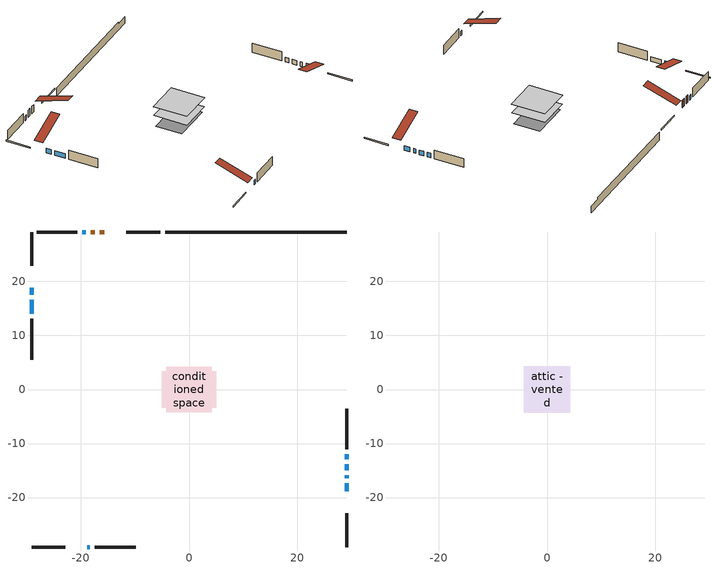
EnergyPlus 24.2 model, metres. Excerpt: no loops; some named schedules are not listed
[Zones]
conditioned space
 floor adiabatic (AdiabaticFloorConstruction): -4.23,-4.23 -4.23,4.23 4.23,4.23 4.23,-4.23 z0.76
 floor foundation (Slab1 construction): -5.03,-3.35 -5.03,3.35 5.03,3.35 5.03,-3.35 z-1.47
 wall outside (RimJoist1 construction): -5.31,29.16 -11.6,29.16 / -29.16,-29.16 -22.87,-29.16 / -29.16,29.16 -29.16,22.87 / 29.16,-29.16 29.16,-22.87 z0.76:1.06
 wall outside (AdiabaticWallConstruction 1): -15.67,29.16 -16.48,29.16 / -17.41,29.16 -18.22,29.16 z0.76:2.79
 wall outside (AdiabaticWallConstruction): 29.16,-18.8 29.16,-17.35 / 29.16,-16.43 29.16,-15.89 / 29.16,-14.97 29.16,-13.86 / -29.16,18.8 -29.16,17.58 / -29.16,16.65 -29.16,13.98 / -19.15,29.16 -19.79,29.16 / 29.16,-12.93 29.16,-12.02 / -18.8,-29.16 -18.34,-29.16 z0.76:1.98
 wall outside (Wall1 construction): -20.71,29.16 -28.23,29.16 / -17.41,-29.16 -9.9,-29.16 / -29.16,13.05 -29.16,5.54 / 29.16,-11.09 29.16,-3.57 z0.76:3.2
 wall foundation (FoundationWall1 construction): -4.38,29.16,-1.47 -4.38,29.16,0.76 25.8,29.16,0.76 25.8,29.16,0.26 29.16,29.16,0.26 29.16,29.16,-1.47
 window (WindowConstruction): 29.16,-18.8 29.16,-17.35 z0.76:1.98
 window (WindowConstruction 1): 29.16,-16.43 29.16,-15.89 z0.76:1.98
 window (WindowConstruction 2): 29.16,-14.96 29.16,-13.86 z0.76:1.98
 window (WindowConstruction 3): -29.16,18.8 -29.16,17.58 z0.76:1.98
 window (WindowConstruction 4): -29.16,16.65 -29.16,13.98 z0.76:1.98
 window (WindowConstruction 5): -19.15,29.16 -19.78,29.16 z0.76:1.98
 window (WindowConstruction 6): 29.16,-12.93 29.16,-12.02 z0.76:1.98
 window (WindowConstruction 7): -18.8,-29.16 -18.34,-29.16 z0.76:1.98
 door (Door): -15.67,29.16 -16.48,29.16 z0.76:2.79
 door (Door 1): -17.41,29.16 -18.22,29.16 z0.76:2.79
 ceiling adiabatic (AdiabaticFloorConstruction): 4.23,-4.23 4.23,4.23 -4.23,4.23 -4.23,-4.23 z0.76
attic - vented
 floor to conditioned space (Floor1 construction Reversed): -4.31,-4.31 -4.31,4.31 4.31,4.31 4.31,-4.31 z3.2
 roof outside (Roof1 construction): -14.74,29.16,3.2 -14.74,20.76,6 -12.53,20.76,6 -12.53,29.16,3.2; -19.73,-29.16,3.2 -19.73,-20.76,6 -21.94,-20.76,6 -21.94,-29.16,3.2; -29.16,19.73,3.2 -20.76,19.73,6 -20.76,21.94,6 -29.16,21.94,3.2; 29.16,-19.73,3.2 20.76,-19.73,6 20.76,-21.94,6 29.16,-21.94,3.2
[Building]
Building 1: Terrain=Suburbs
[Site:Location]
Swift Current_SK: Latitude {deg}=50.29; Longitude {deg}=-107.69; Time Zone {hr}=-6; Elevation {m}=817; Keep Site Location Information=Yes
[Site:GroundTemperature:Shallow]
0.0715302, -2.00391, -2.17012, -1.18522, 2.76862, 6.70403, 10.1158, 12.2771, 12.4607, 10.7029, 7.37809, 3.5634
[Site:WaterMainsTemperature]
Calculation Method=Schedule; Temperature Schedule=mains temperature schedule
[Material] Roughness=Rough; Thermal Absorptance=0.9
Name | Thickness {m} | Conductivity {W/m-K} | Density {kg/m3} | Specific Heat {J/kg-K} | Solar Absorptance | Visible Absorptance
asphalt or fiberglass shingles | 0.00635 | 0.162714 | 1121.4 | 1465.45 | 0.84 | 0.84
ceiling loosefill ins | 0.254 | 0.0480833 | 16.02 | 1046.75 | 0.7 | 0.7
ceiling stud and cavity | 0.1397 | 0.331951 | 65.682 | 1177.47 | 0.7 | 0.7
concrete 4.0 in. | 0.1016 | 1.803125 | 2242.8 | 837.4 | 0.7 | 0.7
concrete 8.0 in. | 0.2032 | 1.803125 | 2242.8 | 837.4 | 0.7 | 0.7
door material | 0.04445 | 0.188738 | 512.64 | 1214.23 | 0.7 | 0.7
door material 1 | 0.04445 | 0.0451087 | 512.64 | 1214.23 | 0.7 | 0.7
exterior vertical ins | 0.0457286 | 0.029427 | 32.04 | 1214.23 | 0.7 | 0.7
floor covering | 0.0127 | 0.0433444 | 54.468 | 1339.84 | 0.6 | 0.6
floor rigid ins; wall rigid ins | 0.512978 | 0.029427 | 32.04 | 1214.23 | 0.7 | 0.7
floor stud and cavity | 0.1397 | 1.75129 | 37.0049 | 1207.88 | 0.7 | 0.7
furniture material conditioned space 1 | 0.1524 | 0.115458 | 640.8 | 1214.23 | 0.6 | 0.6
gypsum board | 0.0127 | 0.160291 | 801 | 837.4 | 0.6 | 0.6
gypsum board 1 | 0.0127 | 0.160291 | 801 | 837.4 | 0.7 | 0.7
osb sheathing 0.5 in. | 0.0127 | 0.115458 | 512.64 | 1214.23 | 0.7 | 0.7
osb sheathing 0.75 in. | 0.01905 | 0.115458 | 512.64 | 1214.23 | 0.7 | 0.7
rim joist stud and cavity | 0.0508 | 0.271007 | 50.32683 | 1063.81 | 0.6 | 0.6
wall stud and cavity | 0.1397 | 0.114486 | 139.0536 | 1170.24 | 0.7 | 0.7
wall stud and cavity 1 | 0.0889 | 0.380278 | 52.3479 | 1209.89 | 0.7 | 0.7
wall stud and cavity 2 | 0.0889 | 0.391764 | 83.0341 | 1211.67 | 0.7 | 0.7
wood siding | 0.0254 | 0.102417 | 544.68 | 1172.36 | 0 | 0
wood siding 1; wood siding 2; wood siding 3 | 0.0254 | 0.102417 | 544.68 | 1172.36 | 0.7 | 0.7
[WindowMaterial:SimpleGlazingSystem]
Name | U-Factor {W/m2-K} | Solar Heat Gain Coefficient
WindowMaterial | 4.35332 | 0.64
WindowMaterial 1 | 5.246472 | 0.57
WindowMaterial 2 | 4.553756 | 0.63
WindowMaterial 3 | 4.47767 | 0.63
WindowMaterial 4 | 2.8884 | 0.7
WindowMaterial 5 | 2.98152 | 0.61
WindowMaterial 6 | 4.20853 | 0.66
[Construction]
AdiabaticFloorConstruction: floor stud and cavity, floor rigid ins, osb sheathing 0.75 in., floor covering
AdiabaticWallConstruction: wood siding 2, wall rigid ins, wall stud and cavity 1, gypsum board
AdiabaticWallConstruction 1: wood siding 3, wall rigid ins, wall stud and cavity 1, gypsum board
Door: door material
Door 1: door material 1
Floor1 construction Reversed: gypsum board, ceiling stud and cavity, ceiling loosefill ins
FoundationWall1 construction: concrete 8.0 in., gypsum board 1
furniture construction conditioned space 1: furniture material conditioned space 1
PartitionWallConstruction: gypsum board, wall stud and cavity 2, gypsum board
RimJoist1 construction: wood siding 1, rim joist stud and cavity
Roof1 construction: asphalt or fiberglass shingles
Slab1 construction: concrete 4.0 in.
Wall1 construction: wood siding, osb sheathing 0.5 in., wall stud and cavity, gypsum board
WindowConstruction: WindowMaterial
WindowConstruction 1: WindowMaterial 1
WindowConstruction 2: WindowMaterial 2
WindowConstruction 3: WindowMaterial 3
WindowConstruction 4: WindowMaterial 4
WindowConstruction 5: WindowMaterial 5
WindowConstruction 6; WindowConstruction 7: WindowMaterial 6
[Zone] Multiplier=1; Part of Total Floor Area=Yes
Name | Volume {m3}
attic - vented | 33.8363
conditioned space | 347.7
[Space]
Name | Zone | Volume {m3}
attic - vented 1 | attic - vented | 33.8363
conditioned space 1 | conditioned space | 347.7
[ZoneInfiltration:EffectiveLeakageArea]
infil attic - vented 1: Zone or Space=attic - vented 1; Schedule=Always On Discrete; Effective Air Leakage Area {cm2}=2319.58; Stack Coefficient=0.000194764; Wind Coefficient=9.42918e-06
[ZoneMixing]
whole house fan mix: Zone or Space=attic - vented; Schedule=Always On Continuous; Design Flow Rate Calculation Method=Flow/Zone; Design Flow Rate {m3/s}=0; Source Zone or Space=conditioned space
[SurfaceProperty:ExposedFoundationPerimeter]
Slab1: Exposed Perimeter Calculation Method=TotalExposedPerimeter; Total Exposed Perimeter {m}=33.54
[InternalMass] Zone or ZoneList=conditioned space; Space or SpaceList=conditioned space 1
Name | Construction | Surface Area {m2}
furniture mass conditioned space 1 | furniture construction conditioned space 1 | 55.6412
partition wall mass | PartitionWallConstruction | 139.103
[Lights]
interior lighting: Zone or ZoneList or Space or SpaceList=conditioned space 1; Schedule=interior lighting schedule; Design Level Calculation Method=LightingLevel; Lighting Level {W}=343.2; Return Air Fraction=0; Fraction Radiant=0.6; Fraction Visible=0.2; Fraction Replaceable=1
[People]
occupants: Zone or ZoneList or Space or SpaceList=conditioned space 1; Number of People Schedule=occupants schedule; Number of People Calculation Method=People; Number of People=3; Fraction Radiant=0.314171; Sensible Heat Fraction=0.56303; Activity Level Schedule=occupants activity schedule; Carbon Dioxide Generation Rate {m3/s-W}=0; Enable ASHRAE 55 Comfort Warnings=No; Mean Radiant Temperature Calculation Type=EnclosureAveraged
[ElectricEquipment] Zone or ZoneList or Space or SpaceList=conditioned space 1; Design Level Calculation Method=EquipmentLevel
Name | Schedule | Design Level {W} | Fraction Latent | Fraction Radiant | Fraction Lost
clothes dryer | clothes dryer schedule | 140.772 | 0.015 | 0.081 | 0.85
clothes washer | clothes washer schedule | 32.1985 | 0.03 | 0.162 | 0.7
cooking range | cooking range schedule | 215.147 | 0.08 | 0.432 | 0.2
dishwasher | dishwasher schedule | 66.8632 | 0.3 | 0.18 | 0.4
fridge | fridge schedule | 72.9452 | 0 | 0.6 | 0
mech vent house fan | mech vent house fan schedule | 0 | 0 | 0 | 1
mech vent house fan cfis | mech vent house fan cfis schedule | 0 | 0 | 0 | 0
misc plug loads | misc plug loads schedule | 494.7 | 0.045 | 0.513 | 0.1
whole house fan | Always On Discrete | 0 | 0 | 0 | 1
[OtherEquipment] Zone or ZoneList or Space or SpaceList=conditioned space 1; Design Level Calculation Method=EquipmentLevel
Name | Fuel Type | Schedule | Design Level {W} | Fraction Latent | Fraction Radiant | Fraction Lost
clothes dryer 1 | Electricity | clothes dryer schedule | 0 | 0.015 | 0.081 | 0.85
cooking range 1 | Electricity | cooking range schedule | 0 | 0.08 | 0.432 | 0.2
general water use latent | None | general water use schedule | 62.594 | 1 | 0 | 0
general water use sensible | None | general water use schedule | -61.6891 | 0 | 0.6 | 0
mech vent house fan latent load | None | Always On Discrete | 0 | 1 | 0 | 0
mech vent house fan sensible load | None | Always On Discrete | 0 | 0 | 0 | 0
water heater energy adjustment1 | NaturalGas | Always On Discrete | 0.01 | 0 | 0 | 1
[ZoneInfiltration:DesignFlowRate] Zone or ZoneList or Space or SpaceList=conditioned space 1; Schedule=Always On Discrete; Design Flow Rate Calculation Method=Flow/Zone; Design Flow Rate {m3/s}=0
infil flow; natural vent flow; whole house fan flow
[AvailabilityManager:Scheduled]
furnace airloop Availability Manager: Schedule=Always On Discrete
[Foundation:Kiva]
Foundation Kiva 1: Initial Indoor Air Temperature {C}=21; Wall Height Above Grade {m}=0.760019; Wall Depth Below Slab {m}=0.2032; Custom Block Material Name 1=exterior vertical ins; Custom Block Depth 1 {m}=2.23001; Custom Block X Position 1 {m}=0.2159; Custom Block Z Position 1 {m}=0
[Foundation:Kiva:Settings]
Soil Conductivity {W/m-K}=0.849921; Soil Density {kg/m3}=1842.3; Soil Specific Heat {J/kg-K}=418.7; Ground Solar Absorptivity=0.9; Ground Thermal Absorptivity=0.9; Ground Surface Roughness {m}=0.03; Far-Field Width {m}=40; Deep-Ground Boundary Condition=ZeroFlux; Deep-Ground Depth {m}=40; Minimum Cell Dimension {m}=0.2; Maximum Cell Growth Coefficient=3; Simulation Timestep=Timestep
[Exterior:Lights]
exterior lighting: Schedule=exterior lighting schedule; Design Level {W}=75.6
[EnergyManagementSystem:GlobalVariable]
furnace_airloop_Fan_RTF
infil_program_Qfan
infil_program_Qinf
natural_vent_program_Qnv
natural_vent_program_Qwhf
[EnergyManagementSystem:Sensor]
Name | Output:Variable or Output:Meter Index Key | Output:Variable or Output:Meter
airflow_gain | infil flow | Infiltration Sensible Heat Gain Energy
airflow_gain_1 | natural vent flow | Infiltration Sensible Heat Gain Energy
airflow_gain_2 | whole house fan flow | Infiltration Sensible Heat Gain Energy
airflow_loss | infil flow | Infiltration Sensible Heat Loss Energy
airflow_loss_1 | natural vent flow | Infiltration Sensible Heat Loss Energy
airflow_loss_2 | whole house fan flow | Infiltration Sensible Heat Loss Energy
clg_load_cond |  | Cooling:EnergyTransfer:Zone:CONDITIONED SPACE
clg_sp_s; clg_sp_s_1 | cooling setpoint | Schedule Value
clothes_dryer_exhaust_0_sch_s | clothes dryer exhaust 0 schedule | Schedule Value
cool_season | cooling season schedule | Schedule Value
htg_load_cond |  | Heating:EnergyTransfer:Zone:CONDITIONED SPACE
htg_sp_s; htg_sp_s_1 | heating setpoint | Schedule Value
ig_ee_conv | clothes dryer | Electric Equipment Convective Heating Energy
ig_ee_conv_2 | cooking range | Electric Equipment Convective Heating Energy
ig_ee_conv_4 | fridge | Electric Equipment Convective Heating Energy
ig_ee_conv_5 | misc plug loads | Electric Equipment Convective Heating Energy
ig_ee_conv_6 | whole house fan | Electric Equipment Convective Heating Energy
ig_ee_rad | clothes dryer | Electric Equipment Radiant Heating Energy
ig_ee_rad_2 | cooking range | Electric Equipment Radiant Heating Energy
ig_ee_rad_4 | fridge | Electric Equipment Radiant Heating Energy
ig_ee_rad_5 | misc plug loads | Electric Equipment Radiant Heating Energy
ig_ee_rad_6 | whole house fan | Electric Equipment Radiant Heating Energy
ig_lgt_conv | interior lighting | Lights Convective Heating Energy
ig_lgt_rad | interior lighting | Lights Radiant Heating Energy
ig_lgt_vis | interior lighting | Lights Visible Radiation Heating Energy
ig_oe_conv | clothes dryer 1 | Other Equipment Convective Heating Energy
ig_oe_conv_1 | cooking range 1 | Other Equipment Convective Heating Energy
ig_oe_conv_2 | general water use latent | Other Equipment Convective Heating Energy
ig_oe_conv_3 | general water use sensible | Other Equipment Convective Heating Energy
ig_oe_conv_4 | water heater energy adjustment1 | Other Equipment Convective Heating Energy
ig_oe_rad | clothes dryer 1 | Other Equipment Radiant Heating Energy
ig_oe_rad_1 | cooking range 1 | Other Equipment Radiant Heating Energy
ig_oe_rad_2 | general water use latent | Other Equipment Radiant Heating Energy
ig_oe_rad_3 | general water use sensible | Other Equipment Radiant Heating Energy
ig_oe_rad_4 | water heater energy adjustment1 | Other Equipment Radiant Heating Energy
ig_ppl_conv | occupants | People Convective Heating Energy
ig_ppl_rad | occupants | People Radiant Heating Energy
im_conv | furniture mass conditioned space 1 | Surface Inside Face Convection Heat Gain Energy
im_conv_1 | partition wall mass | Surface Inside Face Convection Heat Gain Energy
im_ig | furniture mass conditioned space 1 | Surface Inside Face Internal Gains Radiation Heat Gain Energy
im_ig_1 | partition wall mass | Surface Inside Face Internal Gains Radiation Heat Gain Energy
im_lgt | furniture mass conditioned space 1 | Surface Inside Face Lights Radiation Heat Gain Energy
im_lgt_1 | partition wall mass | Surface Inside Face Lights Radiation Heat Gain Energy
im_sol | furniture mass conditioned space 1 | Surface Inside Face Solar Radiation Heat Gain Energy
im_sol_1 | partition wall mass | Surface Inside Face Solar Radiation Heat Gain Energy
im_surf | furniture mass conditioned space 1 | Surface Inside Face Net Surface Thermal Radiation Heat Gain Energy
im_surf_1 | partition wall mass | Surface Inside Face Net Surface Thermal Radiation Heat Gain Energy
mv_conv | mech vent house fan | Electric Equipment Convective Heating Energy
mv_conv_1 | mech vent house fan cfis | Electric Equipment Convective Heating Energy
mv_conv_2 | mech vent house fan latent load | Other Equipment Convective Heating Energy
mv_conv_3 | mech vent house fan sensible load | Other Equipment Convective Heating Energy
mv_rad | mech vent house fan | Electric Equipment Radiant Heating Energy
mv_rad_1 | mech vent house fan cfis | Electric Equipment Radiant Heating Energy
mv_rad_2 | mech vent house fan latent load | Other Equipment Radiant Heating Energy
mv_rad_3 | mech vent house fan sensible load | Other Equipment Radiant Heating Energy
natural_vent_s | natural vent schedule | Schedule Value
out_pb_s |  | Site Outdoor Air Barometric Pressure
out_wt_s |  | Site Outdoor Air Humidity Ratio
site_vw_s |  | Site Wind Speed
ss_back_out | Window1 | Surface Window Shortwave from Zone Back Out Window Heat Transfer Rate
ss_back_out_1 | Window2 | Surface Window Shortwave from Zone Back Out Window Heat Transfer Rate
ss_back_out_2 | Window3 | Surface Window Shortwave from Zone Back Out Window Heat Transfer Rate
ss_back_out_3 | Window4 | Surface Window Shortwave from Zone Back Out Window Heat Transfer Rate
ss_back_out_4 | Window5 | Surface Window Shortwave from Zone Back Out Window Heat Transfer Rate
ss_back_out_5 | Window6 | Surface Window Shortwave from Zone Back Out Window Heat Transfer Rate
ss_back_out_6 | Window7 | Surface Window Shortwave from Zone Back Out Window Heat Transfer Rate
ss_back_out_7 | Window9 | Surface Window Shortwave from Zone Back Out Window Heat Transfer Rate
ss_conv | Door1 | Surface Inside Face Convection Heat Gain Energy
ss_conv_1 | Door2 | Surface Inside Face Convection Heat Gain Energy
ss_conv_2 | Window1 | Surface Inside Face Convection Heat Gain Energy
ss_conv_3 | Window2 | Surface Inside Face Convection Heat Gain Energy
ss_conv_4 | Window3 | Surface Inside Face Convection Heat Gain Energy
ss_conv_5 | Window4 | Surface Inside Face Convection Heat Gain Energy
ss_conv_6 | Window5 | Surface Inside Face Convection Heat Gain Energy
ss_conv_7 | Window6 | Surface Inside Face Convection Heat Gain Energy
ss_conv_8 | Window7 | Surface Inside Face Convection Heat Gain Energy
ss_conv_9 | Window9 | Surface Inside Face Convection Heat Gain Energy
ss_ig | Door1 | Surface Inside Face Internal Gains Radiation Heat Gain Energy
ss_ig_1 | Door2 | Surface Inside Face Internal Gains Radiation Heat Gain Energy
ss_ig_2 | Window1 | Surface Inside Face Internal Gains Radiation Heat Gain Energy
ss_ig_3 | Window2 | Surface Inside Face Internal Gains Radiation Heat Gain Energy
ss_ig_4 | Window3 | Surface Inside Face Internal Gains Radiation Heat Gain Energy
ss_ig_5 | Window4 | Surface Inside Face Internal Gains Radiation Heat Gain Energy
ss_ig_6 | Window5 | Surface Inside Face Internal Gains Radiation Heat Gain Energy
ss_ig_7 | Window6 | Surface Inside Face Internal Gains Radiation Heat Gain Energy
ss_ig_8 | Window7 | Surface Inside Face Internal Gains Radiation Heat Gain Energy
ss_ig_9 | Window9 | Surface Inside Face Internal Gains Radiation Heat Gain Energy
ss_lgt | Door1 | Surface Inside Face Lights Radiation Heat Gain Energy
ss_lgt_1 | Door2 | Surface Inside Face Lights Radiation Heat Gain Energy
ss_sol | Door1 | Surface Inside Face Solar Radiation Heat Gain Energy
ss_sol_1 | Door2 | Surface Inside Face Solar Radiation Heat Gain Energy
ss_surf | Door1 | Surface Inside Face Net Surface Thermal Radiation Heat Gain Energy
ss_surf_1 | Door2 | Surface Inside Face Net Surface Thermal Radiation Heat Gain Energy
ss_surf_2 | Window1 | Surface Inside Face Net Surface Thermal Radiation Heat Gain Energy
ss_surf_3 | Window2 | Surface Inside Face Net Surface Thermal Radiation Heat Gain Energy
ss_surf_4 | Window3 | Surface Inside Face Net Surface Thermal Radiation Heat Gain Energy
ss_surf_5 | Window4 | Surface Inside Face Net Surface Thermal Radiation Heat Gain Energy
ss_surf_6 | Window5 | Surface Inside Face Net Surface Thermal Radiation Heat Gain Energy
ss_surf_7 | Window6 | Surface Inside Face Net Surface Thermal Radiation Heat Gain Energy
ss_surf_8 | Window7 | Surface Inside Face Net Surface Thermal Radiation Heat Gain Energy
ss_surf_9 | Window9 | Surface Inside Face Net Surface Thermal Radiation Heat Gain Energy
ss_trans_in | Window1 | Surface Window Transmitted Solar Radiation Rate
ss_trans_in_1 | Window2 | Surface Window Transmitted Solar Radiation Rate
ss_trans_in_2 | Window3 | Surface Window Transmitted Solar Radiation Rate
ss_trans_in_3 | Window4 | Surface Window Transmitted Solar Radiation Rate
ss_trans_in_4 | Window5 | Surface Window Transmitted Solar Radiation Rate
ss_trans_in_5 | Window6 | Surface Window Transmitted Solar Radiation Rate
ss_trans_in_6 | Window7 | Surface Window Transmitted Solar Radiation Rate
ss_trans_in_7 | Window9 | Surface Window Transmitted Solar Radiation Rate
ss_trans_out | Window1 | Surface Inside Face Initial Transmitted Diffuse Transmitted Out Window Solar Radiation Rate
ss_trans_out_1 | Window2 | Surface Inside Face Initial Transmitted Diffuse Transmitted Out Window Solar Radiation Rate
ss_trans_out_2 | Window3 | Surface Inside Face Initial Transmitted Diffuse Transmitted Out Window Solar Radiation Rate
ss_trans_out_3 | Window4 | Surface Inside Face Initial Transmitted Diffuse Transmitted Out Window Solar Radiation Rate
ss_trans_out_4 | Window5 | Surface Inside Face Initial Transmitted Diffuse Transmitted Out Window Solar Radiation Rate
ss_trans_out_5 | Window6 | Surface Inside Face Initial Transmitted Diffuse Transmitted Out Window Solar Radiation Rate
ss_trans_out_6 | Window7 | Surface Inside Face Initial Transmitted Diffuse Transmitted Out Window Solar Radiation Rate
ss_trans_out_7 | Window9 | Surface Inside Face Initial Transmitted Diffuse Transmitted Out Window Solar Radiation Rate
s_conv | Floor1 | Surface Inside Face Convection Heat Gain Energy
s_conv_1 | FoundationWall1 | Surface Inside Face Convection Heat Gain Energy
s_conv_10 | Wall1:180 | Surface Inside Face Convection Heat Gain Energy
s_conv_11 | Wall1:270 | Surface Inside Face Convection Heat Gain Energy
s_conv_12 | Wall1:90 | Surface Inside Face Convection Heat Gain Energy
s_conv_2 | inferred conditioned ceiling | Surface Inside Face Convection Heat Gain Energy
s_conv_3 | inferred conditioned floor | Surface Inside Face Convection Heat Gain Energy
s_conv_4 | RimJoist1:0 | Surface Inside Face Convection Heat Gain Energy
s_conv_5 | RimJoist1:180 | Surface Inside Face Convection Heat Gain Energy
s_conv_6 | RimJoist1:270 | Surface Inside Face Convection Heat Gain Energy
s_conv_7 | RimJoist1:90 | Surface Inside Face Convection Heat Gain Energy
s_conv_8 | Slab1 | Surface Inside Face Convection Heat Gain Energy
s_conv_9 | Wall1:0 | Surface Inside Face Convection Heat Gain Energy
s_ig | Floor1 | Surface Inside Face Internal Gains Radiation Heat Gain Energy
s_ig_1 | FoundationWall1 | Surface Inside Face Internal Gains Radiation Heat Gain Energy
s_ig_10 | Wall1:180 | Surface Inside Face Internal Gains Radiation Heat Gain Energy
s_ig_11 | Wall1:270 | Surface Inside Face Internal Gains Radiation Heat Gain Energy
s_ig_12 | Wall1:90 | Surface Inside Face Internal Gains Radiation Heat Gain Energy
s_ig_2 | inferred conditioned ceiling | Surface Inside Face Internal Gains Radiation Heat Gain Energy
s_ig_3 | inferred conditioned floor | Surface Inside Face Internal Gains Radiation Heat Gain Energy
s_ig_4 | RimJoist1:0 | Surface Inside Face Internal Gains Radiation Heat Gain Energy
s_ig_5 | RimJoist1:180 | Surface Inside Face Internal Gains Radiation Heat Gain Energy
s_ig_6 | RimJoist1:270 | Surface Inside Face Internal Gains Radiation Heat Gain Energy
s_ig_7 | RimJoist1:90 | Surface Inside Face Internal Gains Radiation Heat Gain Energy
s_ig_8 | Slab1 | Surface Inside Face Internal Gains Radiation Heat Gain Energy
s_ig_9 | Wall1:0 | Surface Inside Face Internal Gains Radiation Heat Gain Energy
s_lgt | Floor1 | Surface Inside Face Lights Radiation Heat Gain Energy
s_lgt_1 | FoundationWall1 | Surface Inside Face Lights Radiation Heat Gain Energy
s_lgt_10 | Wall1:180 | Surface Inside Face Lights Radiation Heat Gain Energy
s_lgt_11 | Wall1:270 | Surface Inside Face Lights Radiation Heat Gain Energy
s_lgt_12 | Wall1:90 | Surface Inside Face Lights Radiation Heat Gain Energy
s_lgt_2 | inferred conditioned ceiling | Surface Inside Face Lights Radiation Heat Gain Energy
s_lgt_3 | inferred conditioned floor | Surface Inside Face Lights Radiation Heat Gain Energy
s_lgt_4 | RimJoist1:0 | Surface Inside Face Lights Radiation Heat Gain Energy
s_lgt_5 | RimJoist1:180 | Surface Inside Face Lights Radiation Heat Gain Energy
s_lgt_6 | RimJoist1:270 | Surface Inside Face Lights Radiation Heat Gain Energy
s_lgt_7 | RimJoist1:90 | Surface Inside Face Lights Radiation Heat Gain Energy
s_lgt_8 | Slab1 | Surface Inside Face Lights Radiation Heat Gain Energy
s_lgt_9 | Wall1:0 | Surface Inside Face Lights Radiation Heat Gain Energy
s_sol | Floor1 | Surface Inside Face Solar Radiation Heat Gain Energy
s_sol_1 | FoundationWall1 | Surface Inside Face Solar Radiation Heat Gain Energy
s_sol_10 | Wall1:180 | Surface Inside Face Solar Radiation Heat Gain Energy
s_sol_11 | Wall1:270 | Surface Inside Face Solar Radiation Heat Gain Energy
s_sol_12 | Wall1:90 | Surface Inside Face Solar Radiation Heat Gain Energy
s_sol_2 | inferred conditioned ceiling | Surface Inside Face Solar Radiation Heat Gain Energy
s_sol_3 | inferred conditioned floor | Surface Inside Face Solar Radiation Heat Gain Energy
s_sol_4 | RimJoist1:0 | Surface Inside Face Solar Radiation Heat Gain Energy
s_sol_5 | RimJoist1:180 | Surface Inside Face Solar Radiation Heat Gain Energy
s_sol_6 | RimJoist1:270 | Surface Inside Face Solar Radiation Heat Gain Energy
s_sol_7 | RimJoist1:90 | Surface Inside Face Solar Radiation Heat Gain Energy
s_sol_8 | Slab1 | Surface Inside Face Solar Radiation Heat Gain Energy
s_sol_9 | Wall1:0 | Surface Inside Face Solar Radiation Heat Gain Energy
s_surf | Floor1 | Surface Inside Face Net Surface Thermal Radiation Heat Gain Energy
s_surf_1 | FoundationWall1 | Surface Inside Face Net Surface Thermal Radiation Heat Gain Energy
s_surf_10 | Wall1:180 | Surface Inside Face Net Surface Thermal Radiation Heat Gain Energy
s_surf_11 | Wall1:270 | Surface Inside Face Net Surface Thermal Radiation Heat Gain Energy
s_surf_12 | Wall1:90 | Surface Inside Face Net Surface Thermal Radiation Heat Gain Energy
s_surf_2 | inferred conditioned ceiling | Surface Inside Face Net Surface Thermal Radiation Heat Gain Energy
s_surf_3 | inferred conditioned floor | Surface Inside Face Net Surface Thermal Radiation Heat Gain Energy
s_surf_4 | RimJoist1:0 | Surface Inside Face Net Surface Thermal Radiation Heat Gain Energy
s_surf_5 | RimJoist1:180 | Surface Inside Face Net Surface Thermal Radiation Heat Gain Energy
s_surf_6 | RimJoist1:270 | Surface Inside Face Net Surface Thermal Radiation Heat Gain Energy
s_surf_7 | RimJoist1:90 | Surface Inside Face Net Surface Thermal Radiation Heat Gain Energy
s_surf_8 | Slab1 | Surface Inside Face Net Surface Thermal Radiation Heat Gain Energy
s_surf_9 | Wall1:0 | Surface Inside Face Net Surface Thermal Radiation Heat Gain Energy
[EnergyManagementSystem:Actuator]
Name | Actuated Component Unique | Actuated Component Type | Actuated Component Control Type
fridge_schedule_act | fridge schedule | Schedule:Constant | Schedule Value
infil_flow_act | infil flow | Zone Infiltration | Air Exchange Flow Rate
mech_vent_house_fan_cfis_act | mech vent house fan cfis | ElectricEquipment | Electricity Rate
mech_vent_house_fan_latent_load_act | mech vent house fan latent load | OtherEquipment | Power Level
